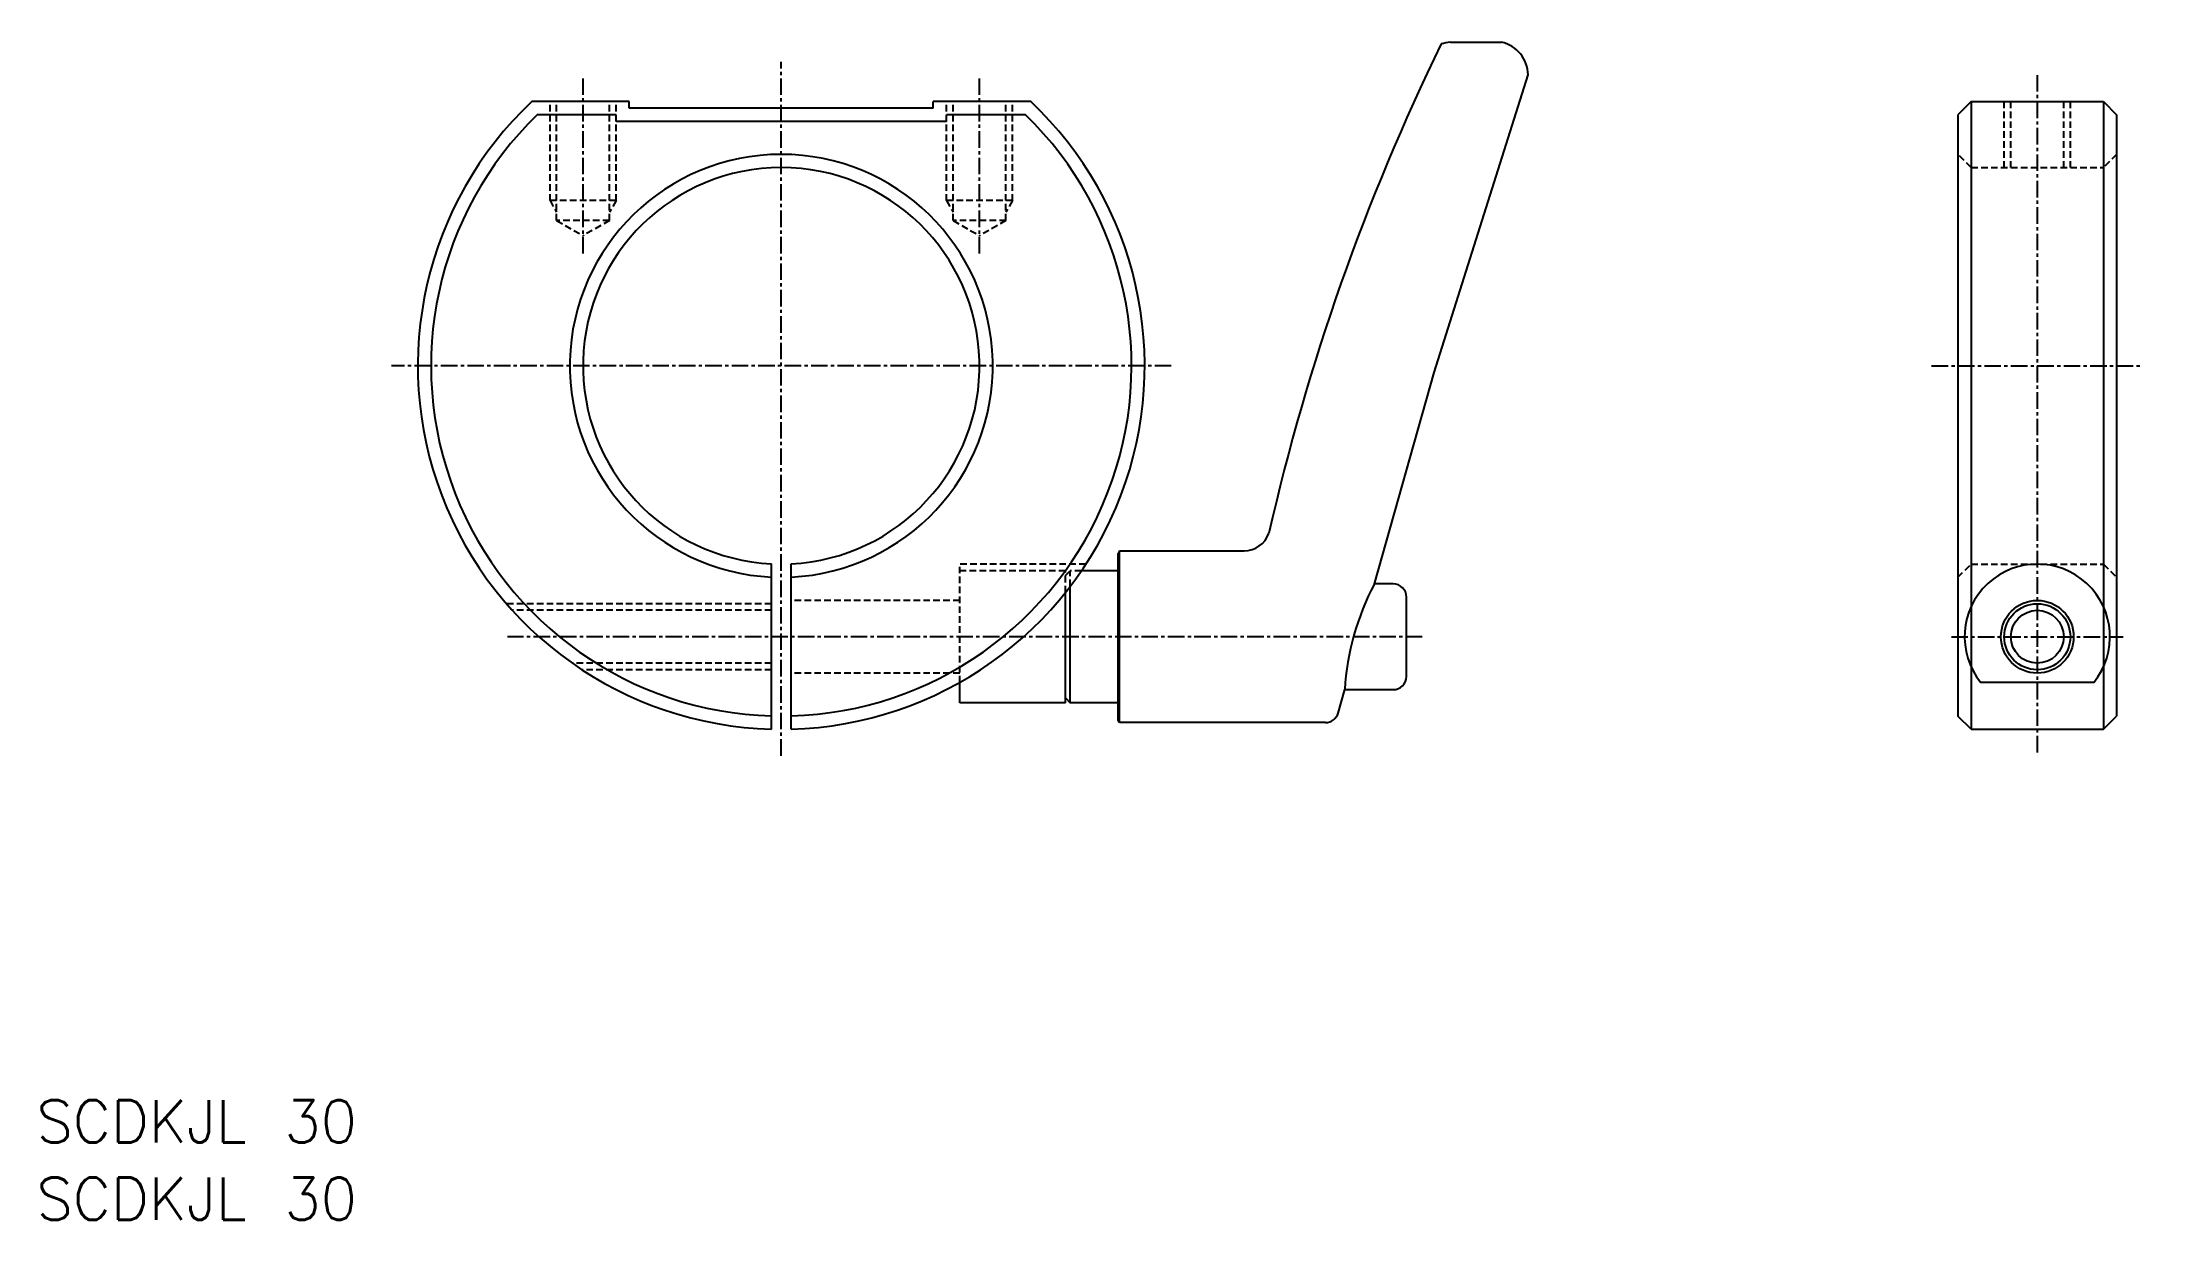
# Model space of a CAD drawing. Extents: x 2 to 161, y -113 to -24.
import ezdxf

# ---------------------------------------------------------------- set-up
doc = ezdxf.new("R2010")
doc.units = 0
doc.linetypes.add('CENTER', pattern=[2, 1.25, -0.25, 0.25, -0.25])
doc.linetypes.add('DASHED', pattern=[0.75, 0.5, -0.25])
doc.layers.get('0').update_dxf_attribs({"linetype": 'CONTINUOUS'})
doc.layers.add('CENTER', color=1, linetype='CENTER')
doc.styles.get("Standard").update_dxf_attribs({"font": 'txt.shx', "bigfont": 'bigfont.shx'})

# ---------------------------------------------------------------- blocks, each defined once
blk = doc.blocks.new('CLDF')
at = {"color": 7, "linetype": 'CONTINUOUS'}
for p, q in [((25.14, 45), (28.99, 45)), ((23.89, 20), (31, 42.52)), ((19.38, 4), (23.89, 20)), ((0.09, 6.5), (0, 6.3)), ((0.09, 6.5), (9.51, 6.5)), ((0.09, -6.5), (0.09, 6.5)), ((0, -6.3), (0, 6.3)), ((20.8, 4), (19.38, 4)), ((21.8, -3), (21.8, 3)), ((16.63, -5.77), (17.13, -4)), ((17.13, -4), (20.8, -4)), ((0.09, -6.5), (0, -6.3)), ((15.67, -6.5), (0.09, -6.5))]:
    blk.add_line(p, q, dxfattribs=at)
for centre, radius, start, end in [((178.43, -30.15), 171.3, 154.0311, 167.1877), ((25.95, 39.05), 6, 97.7241, 104.6825), ((28.43, 42.49), 2.57, 0.645, 77.5412), ((9.51, 8.5), 2, 270, 340.621), ((36.81, -5.22), 19.72, 152.1114, 176.4391), ((20.8, 3), 1, 0, 90), ((20.8, -3), 1, 270, 0), ((15.67, -5.5), 1, 270, 344.2753)]:
    blk.add_arc(centre, radius, start, end, dxfattribs=at)

msp = doc.modelspace()

# ---------------------------------------------------------------- linework, layer by layer
at = {"color": 7, "linetype": 'CONTINUOUS'}
for p, q in [((46.11, -28.54), (38.73, -28.54)), ((46.11, -29.04), (46.11, -28.54)), ((76.48, -28.54), (69.11, -28.54)), ((69.11, -29.04), (69.11, -28.54)), ((147.64, -28.54), (146.64, -29.54)), ((147.64, -28.54), (157.64, -28.54)), ((147.64, -28.54), (147.64, -76.04)), ((157.64, -28.54), (158.64, -29.54)), ((157.64, -28.54), (157.64, -76.04)), ((45.11, -29.54), (39.13, -29.54)), ((45.11, -30.04), (45.11, -29.54)), ((70.11, -30.04), (45.11, -30.04)), ((69.11, -29.04), (46.11, -29.04)), ((70.11, -30.04), (70.11, -29.54)), ((76.08, -29.54), (70.11, -29.54)), ((146.64, -29.54), (146.64, -75.04)), ((158.64, -29.54), (158.64, -75.04)), ((56.86, -76.03), (56.86, -63.52)), ((58.36, -76.03), (58.36, -63.52)), ((83.11, -64.04), (80.32, -64.04)), ((79.11, -74.04), (79.11, -65.68)), ((79.47, -74.04), (79.47, -65.21)), ((71.11, -74.04), (71.11, -72.49)), ((156.91, -72.49), (148.36, -72.49)), ((79.11, -74.04), (71.11, -74.04)), ((79.11, -73.67), (79.47, -74.04)), ((83.11, -74.04), (79.47, -74.04)), ((147.64, -76.04), (146.64, -75.04)), ((147.64, -76.04), (157.64, -76.04)), ((157.64, -76.04), (158.64, -75.04))]:
    msp.add_line(p, q, dxfattribs=at)
at = {"color": 3, "linetype": 'DASHED'}
for p, q in [((40.11, -36.04), (40.11, -28.54)), ((40.61, -37.54), (40.61, -28.54)), ((44.61, -37.54), (44.61, -28.54)), ((45.11, -36.04), (45.11, -28.54)), ((70.11, -36.04), (70.11, -28.54)), ((70.61, -37.54), (70.61, -28.54)), ((74.61, -37.54), (74.61, -28.54)), ((75.11, -36.04), (75.11, -28.54)), ((150.14, -33.54), (150.14, -28.54)), ((150.64, -33.54), (150.64, -28.54)), ((154.64, -33.54), (154.64, -28.54)), ((155.14, -33.54), (155.14, -28.54)), ((147.64, -33.54), (146.64, -32.54)), ((158.64, -32.54), (157.64, -33.54)), ((147.64, -33.54), (157.64, -33.54)), ((45.11, -36.04), (40.11, -36.04)), ((40.11, -36.04), (40.61, -36.9)), ((45.11, -36.04), (44.61, -36.9)), ((75.11, -36.04), (70.11, -36.04)), ((70.11, -36.04), (70.61, -36.9)), ((75.11, -36.04), (74.61, -36.9)), ((44.61, -37.54), (40.61, -37.54)), ((40.61, -37.54), (42.61, -38.69)), ((44.61, -37.54), (42.61, -38.69)), ((74.61, -37.54), (70.61, -37.54)), ((70.61, -37.54), (72.61, -38.69)), ((74.61, -37.54), (72.61, -38.69)), ((71.11, -72.49), (71.11, -63.54)), ((80.65, -63.54), (71.11, -63.54)), ((146.64, -64.54), (147.64, -63.54)), ((147.64, -63.54), (157.64, -63.54)), ((157.64, -63.54), (158.64, -64.54)), ((79.11, -64.04), (71.11, -64.04)), ((79.11, -65.68), (79.11, -64.04)), ((79.11, -64.4), (79.47, -64.04)), ((79.47, -65.21), (79.47, -64.04)), ((80.32, -64.04), (79.47, -64.04)), ((56.86, -66.54), (36.81, -66.54)), ((71.11, -66.29), (58.36, -66.29)), ((56.86, -67.04), (37.26, -67.04)), ((56.86, -71.04), (41.79, -71.04)), ((56.86, -71.54), (42.53, -71.54)), ((71.11, -71.79), (58.36, -71.79))]:
    msp.add_line(p, q, dxfattribs=at)
at = {"color": 7, "linetype": 'CONTINUOUS'}
for radius in [2.75, 2]:
    msp.add_circle((152.64, -69.04), radius, dxfattribs=at)
at = {"color": 3, "linetype": 'CONTINUOUS'}
msp.add_circle((152.64, -69.04), 2.5, dxfattribs=at)
at = {"color": 7, "linetype": 'CONTINUOUS'}
for centre, radius, start, end in [((57.61, -48.54), 27.5, 133.3418, 268.4372), ((57.61, -48.54), 27.5, 271.5628, 46.6582), ((57.61, -48.54), 26.5, 134.1942, 268.3782), ((57.61, -48.54), 26.5, 271.6218, 45.8058), ((57.61, -48.54), 16, 272.6867, 267.3133), ((57.61, -48.54), 15, 272.866, 267.134), ((152.64, -69.04), 5.5, 321.0397, 218.9603)]:
    msp.add_arc(centre, radius, start, end, dxfattribs=at)
at = {"layer": 'CENTER', "color": 1, "linetype": 'CENTER'}
for p, q in [((42.61, -40.04), (42.61, -26.54)), ((57.61, -78.04), (57.61, -25.54)), ((72.61, -40.04), (72.61, -26.54)), ((152.64, -26.54), (152.64, -78.04)), ((87.11, -48.54), (28.11, -48.54)), ((144.64, -48.54), (160.64, -48.54)), ((106.11, -69.04), (36.89, -69.04)), ((146.14, -69.04), (159.14, -69.04))]:
    msp.add_line(p, q, dxfattribs=at)

# ---------------------------------------------------------------- block references
at = {"color": 7, "linetype": 'CONTINUOUS'}
msp.add_blockref('CLDF', (83.11, -69.04), dxfattribs=at)

# ---------------------------------------------------------------- texts
for p in [(1.26, -107.3), (1.26, -113.17)]:
    msp.add_text('SCDKJL 30', height=3.2, dxfattribs=at).set_placement(p)

doc.saveas('drawing.dxf')
